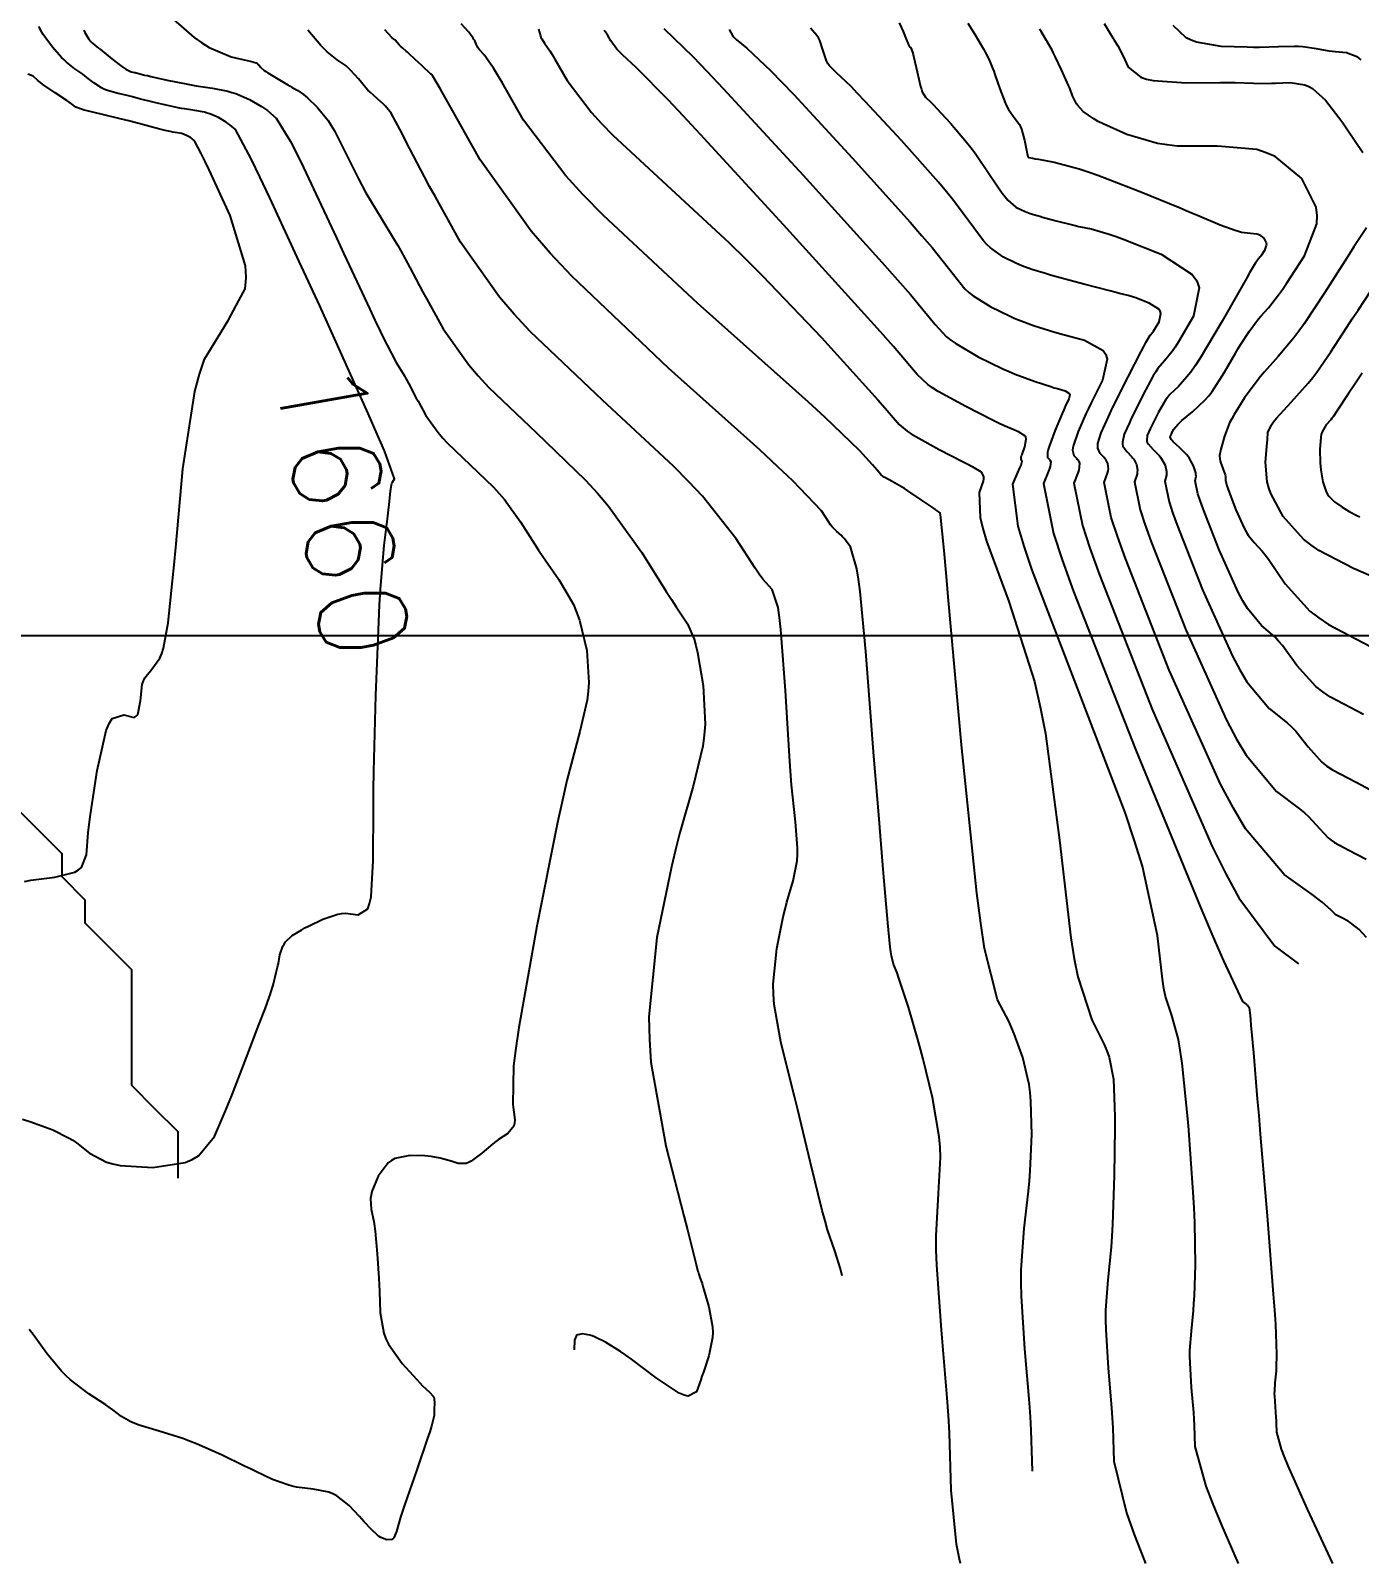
# Model space of a CAD drawing. Header units: metres. Extents: x 837117 to 838479, y 1189012 to 1191015.
# Drawn here: x 837883.6 to 837940.9, y 1189013.9 to 1189080 of the extents above; entities that cross this region are included whole.
import ezdxf

# ---------------------------------------------------------------- set-up
doc = ezdxf.new("R2010")
doc.units = ezdxf.units.M
doc.header["$LTSCALE"] = 0.3
for name, color, linetype in [('COTAS 10', 1, 'Continuous'), ('COTAS INT', 252, 'Continuous'), ('DRENAJE', 5, 'Continuous'), ('MARCO IMP', 130, 'Continuous')]:
    doc.layers.add(name, color=color, linetype=linetype)
doc.styles.get("Standard").update_dxf_attribs({"font": 'simplex.shx'})

msp = doc.modelspace()

# ---------------------------------------------------------------- linework, layer by layer
at = {"layer": 'COTAS 10'}
for points in [[(837926.834, 1189017.854), (837926.78, 1189019.609), (837926.747, 1189020.193), (837926.708, 1189020.794), (837926.511, 1189023.117), (837926.36, 1189025.399), (837926.351, 1189025.974), (837926.355, 1189026.526), (837926.487, 1189028.313), (837926.672, 1189029.925), (837926.71, 1189030.366), (837926.742, 1189030.803), (837926.812, 1189032.362), (837926.773, 1189033.809), (837926.737, 1189034.177), (837926.69, 1189034.53), (837926.427, 1189035.687), (837926.055, 1189036.714), (837925.939, 1189036.986), (837925.816, 1189037.252), (837925.328, 1189038.17), (837924.77, 1189040.394), (837924.604, 1189041.484), (837924.433, 1189042.779), (837923.777, 1189049.171), (837923.22, 1189055.399), (837923.112, 1189056.592), (837923.024, 1189057.553), (837922.874, 1189059.104), (837922.86, 1189059.142), (837922.858, 1189059.15), (837922.856, 1189059.157), (837922.855, 1189059.173), (837922.733, 1189059.266), (837922.654, 1189059.322), (837922.556, 1189059.39), (837922.04, 1189059.746), (837921.457, 1189060.135), (837921.316, 1189060.224), (837921.185, 1189060.305), (837920.784, 1189060.532), (837920.502, 1189060.685), (837920.445, 1189060.719), (837920.397, 1189060.749), (837920.301, 1189060.83), (837920.136, 1189061.025), (837920.045, 1189061.127), (837919.934, 1189061.251), (837919.371, 1189061.872), (837917.879, 1189063.309), (837917.183, 1189063.946), (837916.365, 1189064.687), (837912.388, 1189068.228), (837908.333, 1189072.004), (837907.464, 1189072.893), (837906.707, 1189073.715), (837904.89, 1189076.115), (837903.962, 1189077.739), (837903.764, 1189078.07), (837903.592, 1189078.35), (837903.184, 1189078.932), (837902.986, 1189079.154), (837902.946, 1189079.206), (837902.913, 1189079.254), (837902.846, 1189079.394), (837902.781, 1189079.543), (837902.749, 1189079.596), (837902.711, 1189079.655), (837902.522, 1189079.911), (837902.202, 1189080.272)], [(837883.277, 1189033.031), (837883.628, 1189032.915), (837884.588, 1189032.564), (837885.265, 1189032.229), (837885.439, 1189032.124), (837885.607, 1189032.012), (837886.161, 1189031.561), (837886.894, 1189031.17), (837887.174, 1189031.096), (837887.487, 1189031.036), (837888.896, 1189030.946), (837890.294, 1189031.154), (837890.6, 1189031.283), (837890.871, 1189031.443), (837891.558, 1189032.279), (837892.029, 1189033.383), (837892.163, 1189033.711), (837892.3, 1189034.05), (837892.809, 1189035.356), (837893.269, 1189036.565), (837893.375, 1189036.841), (837893.47, 1189037.093), (837893.738, 1189037.794), (837893.915, 1189038.276), (837893.955, 1189038.39), (837893.99, 1189038.496), (837894.081, 1189038.806), (837894.141, 1189039.046), (837894.156, 1189039.107), (837894.172, 1189039.165), (837894.223, 1189039.359), (837894.277, 1189039.583), (837894.293, 1189039.661), (837894.31, 1189039.746), (837894.378, 1189040.111), (837894.503, 1189040.489), (837894.557, 1189040.582), (837894.618, 1189040.67), (837894.908, 1189040.945), (837895.319, 1189041.201), (837895.457, 1189041.277), (837895.605, 1189041.355), (837896.226, 1189041.656), (837896.88, 1189041.877), (837897.049, 1189041.905), (837897.213, 1189041.919), (837897.76, 1189041.848), (837898.17, 1189042.106), (837898.247, 1189042.326), (837898.308, 1189042.612), (837898.399, 1189044.182), (837898.41, 1189046.486), (837898.421, 1189047.234), (837898.436, 1189048.03), (837898.519, 1189051.304), (837898.639, 1189054.478), (837898.677, 1189055.211), (837898.718, 1189055.881), (837898.882, 1189057.773), (837899.032, 1189059.029), (837899.064, 1189059.297), (837899.09, 1189059.532), (837899.15, 1189060.093), (837899.194, 1189060.383), (837899.211, 1189060.447), (837899.23, 1189060.504), (837899.319, 1189060.648), (837898.887, 1189061.85), (837898.578, 1189062.574), (837898.187, 1189063.467), (837896.093, 1189068.105), (837895.211, 1189070.014), (837893.937, 1189072.765), (837893.506, 1189073.673), (837893.148, 1189074.414), (837892.459, 1189075.711), (837892.214, 1189075.92), (837892.136, 1189075.976), (837892.054, 1189076.032), (837891.722, 1189076.224), (837891.349, 1189076.385), (837891.24, 1189076.42), (837891.13, 1189076.452), (837890.714, 1189076.533), (837890.262, 1189076.6), (837890.129, 1189076.623), (837889.993, 1189076.649), (837889.472, 1189076.756), (837888.973, 1189076.871), (837888.85, 1189076.9), (837888.734, 1189076.929), (837888.369, 1189077.026), (837888.016, 1189077.12), (837887.907, 1189077.147), (837887.794, 1189077.175), (837887.344, 1189077.278), (837886.9, 1189077.411), (837886.79, 1189077.457), (837886.686, 1189077.507), (837886.358, 1189077.721), (837886.054, 1189077.959), (837885.965, 1189078.025), (837885.875, 1189078.091), (837885.532, 1189078.326), (837885.17, 1189078.614), (837885.066, 1189078.712), (837884.962, 1189078.818), (837884.574, 1189079.269), (837884.242, 1189079.711), (837884.172, 1189079.812), (837884.112, 1189079.903), (837883.977, 1189080.152)], [(837941.241, 1189040.863), (837940.93, 1189041.202), (837940.618, 1189041.454), (837940.536, 1189041.512), (837940.456, 1189041.564), (837940.181, 1189041.711), (837939.949, 1189041.832), (837939.896, 1189041.869), (837939.848, 1189041.907), (837939.712, 1189042.056), (837939.339, 1189042.385), (837939.14, 1189042.537), (837938.9, 1189042.715), (837937.688, 1189043.576), (837936.028, 1189045.557), (837935.505, 1189046.441), (837934.954, 1189047.471), (837932.735, 1189052.399), (837930.845, 1189057.216), (837930.502, 1189058.175), (837930.237, 1189058.971), (837929.928, 1189060.49), (837930.075, 1189060.895), (837930.097, 1189060.987), (837930.111, 1189061.071), (837930.093, 1189061.304), (837929.998, 1189061.478), (837929.964, 1189061.526), (837929.927, 1189061.572), (837929.762, 1189061.736), (837929.655, 1189061.97), (837929.653, 1189062.061), (837929.664, 1189062.164), (837929.805, 1189062.627), (837930.116, 1189063.324), (837930.234, 1189063.574), (837930.367, 1189063.848), (837930.96, 1189065.041), (837931.523, 1189066.139), (837931.637, 1189066.353), (837931.732, 1189066.528), (837931.921, 1189066.836), (837932.022, 1189066.957), (837932.06, 1189067.014), (837932.104, 1189067.083), (837932.3, 1189067.416), (837932.374, 1189067.783), (837932.34, 1189067.873), (837932.283, 1189067.958), (837931.878, 1189068.22), (837931.4, 1189068.41), (837931.295, 1189068.448), (837931.203, 1189068.481), (837930.973, 1189068.548), (837930.586, 1189068.641), (837930.396, 1189068.69), (837930.169, 1189068.749), (837929.049, 1189069.046), (837927.88, 1189069.363), (837927.623, 1189069.435), (837927.395, 1189069.499), (837926.812, 1189069.673), (837926.384, 1189069.833), (837926.253, 1189069.889), (837926.117, 1189069.949), (837925.583, 1189070.209), (837925.026, 1189070.601), (837924.876, 1189070.745), (837924.728, 1189070.904), (837923.434, 1189072.655), (837923.126, 1189073.03), (837922.778, 1189073.442), (837921.185, 1189075.237), (837919.623, 1189076.925), (837919.295, 1189077.269), (837919.013, 1189077.56), (837918.372, 1189078.164), (837918.075, 1189078.465), (837918.01, 1189078.564), (837917.952, 1189078.67), (837917.805, 1189079.11), (837917.662, 1189079.554), (837917.606, 1189079.662), (837917.543, 1189079.764), (837917.258, 1189080.077)], [(837941.015, 1189078.716), (837940.866, 1189078.833), (837940.382, 1189079.025), (837939.916, 1189079.055), (837939.779, 1189079.071), (837939.637, 1189079.09), (837939.093, 1189079.188), (837938.494, 1189079.274), (837938.318, 1189079.286), (837938.137, 1189079.293), (837937.446, 1189079.278), (837936.629, 1189079.253), (837936.368, 1189079.253), (837936.092, 1189079.257), (837934.971, 1189079.298), (837933.914, 1189079.476), (837933.679, 1189079.565), (837933.468, 1189079.672), (837932.914, 1189080.203)], [(837942.114, 1189056.156), (837940.686, 1189056.777), (837939.19, 1189057.561), (837938.846, 1189057.799), (837938.533, 1189058.047), (837937.655, 1189059.019), (837937.124, 1189060.006), (837937.029, 1189060.263), (837936.957, 1189060.513), (837936.888, 1189061.36), (837936.951, 1189062.046), (837936.964, 1189062.194), (837936.973, 1189062.325), (837936.989, 1189062.648), (837937.144, 1189062.973), (837937.241, 1189063.105), (837937.362, 1189063.256), (837937.994, 1189063.95), (837938.736, 1189064.778), (837938.925, 1189065.012), (837939.108, 1189065.248), (837939.713, 1189066.119), (837940.396, 1189067.182), (837940.629, 1189067.539), (837940.881, 1189067.923), (837941.949, 1189069.538)]]:
    msp.add_lwpolyline(points, dxfattribs=at)
at = {"layer": 'COTAS INT'}
for points in [[(837889.343, 1189080.845), (837890.686, 1189079.686), (837891.014, 1189079.45), (837891.323, 1189079.251), (837892.282, 1189078.839), (837892.962, 1189078.692), (837893.095, 1189078.661), (837893.204, 1189078.633), (837893.399, 1189078.567), (837893.446, 1189078.517), (837893.461, 1189078.499), (837893.478, 1189078.479), (837893.545, 1189078.395), (837893.704, 1189078.26), (837893.777, 1189078.208), (837893.864, 1189078.151), (837894.283, 1189077.892), (837894.723, 1189077.634), (837894.822, 1189077.577), (837894.912, 1189077.525), (837895.156, 1189077.391), (837895.394, 1189077.225), (837895.479, 1189077.154), (837895.574, 1189077.071), (837895.985, 1189076.681), (837896.461, 1189076.093), (837896.595, 1189075.886), (837896.73, 1189075.659), (837897.228, 1189074.68), (837897.766, 1189073.585), (837897.926, 1189073.285), (837898.091, 1189072.986), (837898.727, 1189071.919), (837899.326, 1189070.944), (837899.468, 1189070.704), (837899.599, 1189070.476), (837899.987, 1189069.758), (837900.401, 1189068.968), (837900.549, 1189068.693), (837900.711, 1189068.395), (837901.419, 1189067.118), (837902.523, 1189065.56), (837902.935, 1189065.084), (837903.394, 1189064.59), (837905.436, 1189062.644), (837907.561, 1189060.591), (837908.073, 1189060.029), (837908.55, 1189059.469), (837909.996, 1189057.47), (837911.043, 1189055.793), (837911.268, 1189055.437), (837911.467, 1189055.127), (837911.952, 1189054.395), (837912.243, 1189053.727), (837912.319, 1189053.457), (837912.393, 1189053.15), (837912.641, 1189051.734), (837912.716, 1189050.06), (837912.681, 1189049.591), (837912.621, 1189049.119), (837912.201, 1189047.394), (837911.608, 1189045.334), (837911.439, 1189044.65), (837911.268, 1189043.918), (837910.631, 1189040.868), (837910.295, 1189037.439), (837910.313, 1189036.469), (837910.379, 1189035.489), (837911.018, 1189031.875), (837911.801, 1189028.854), (837911.957, 1189028.249), (837912.087, 1189027.743), (837912.338, 1189026.754), (837912.411, 1189026.463), (837912.429, 1189026.399), (837912.445, 1189026.342), (837912.497, 1189026.195), (837912.585, 1189025.939), (837912.623, 1189025.814), (837912.668, 1189025.665), (837912.885, 1189024.93), (837913.041, 1189024.066), (837913.049, 1189023.835), (837913.041, 1189023.609), (837912.884, 1189022.824), (837912.644, 1189022.122), (837912.584, 1189021.949), (837912.527, 1189021.785), (837912.346, 1189021.267), (837911.981, 1189021.08), (837911.809, 1189021.124), (837911.605, 1189021.211), (837910.61, 1189021.871), (837909.545, 1189022.675), (837909.297, 1189022.853), (837909.069, 1189023.011), (837908.418, 1189023.417), (837907.952, 1189023.642), (837907.841, 1189023.685), (837907.739, 1189023.719), (837907.433, 1189023.776), (837907.226, 1189023.734), (837907.184, 1189023.707), (837907.15, 1189023.672), (837907.084, 1189023.492), (837907.07, 1189023.087)], [(837921.088, 1189080.306), (837921.254, 1189079.941), (837921.396, 1189079.609), (837921.424, 1189079.541), (837921.447, 1189079.484), (837921.493, 1189079.361), (837921.516, 1189079.306), (837921.526, 1189079.292), (837921.537, 1189079.277), (837921.587, 1189079.227), (837921.665, 1189079.04), (837921.693, 1189078.939), (837921.724, 1189078.817), (837921.859, 1189078.2), (837922.007, 1189077.573), (837922.047, 1189077.445), (837922.086, 1189077.336), (837922.223, 1189077.109), (837922.47, 1189076.877), (837922.578, 1189076.765), (837922.704, 1189076.633), (837923.305, 1189075.984), (837923.998, 1189075.167), (837924.182, 1189074.929), (837924.363, 1189074.685), (837924.988, 1189073.764), (837925.53, 1189072.968), (837925.657, 1189072.803), (837925.776, 1189072.663), (837926.124, 1189072.359), (837926.392, 1189072.228), (837926.46, 1189072.198), (837926.526, 1189072.17), (837926.741, 1189072.089), (837927.034, 1189072.002), (837927.149, 1189071.97), (837927.278, 1189071.934), (837927.865, 1189071.774), (837928.511, 1189071.61), (837928.678, 1189071.571), (837928.839, 1189071.534), (837929.375, 1189071.426), (837930.142, 1189071.204), (837930.448, 1189071.096), (837930.794, 1189070.968), (837932.386, 1189070.338), (837933.73, 1189069.464), (837933.922, 1189069.183), (837934.035, 1189068.884), (837933.79, 1189067.661), (837933.136, 1189066.554), (837932.991, 1189066.327), (837932.863, 1189066.135), (837932.529, 1189065.733), (837932.249, 1189065.404), (837932.154, 1189065.259), (837932.051, 1189065.09), (837931.616, 1189064.283), (837931.195, 1189063.436), (837931.101, 1189063.242), (837931.017, 1189063.065), (837930.796, 1189062.57), (837930.717, 1189062.223), (837930.723, 1189062.139), (837930.74, 1189062.061), (837930.902, 1189061.821), (837931.112, 1189061.612), (837931.16, 1189061.552), (837931.204, 1189061.492), (837931.324, 1189061.269), (837931.367, 1189061.015), (837931.361, 1189060.935), (837931.348, 1189060.852), (837931.239, 1189060.516), (837931.482, 1189059.315), (837931.692, 1189058.687), (837931.963, 1189057.93), (837933.455, 1189054.126), (837935.207, 1189050.234), (837935.642, 1189049.421), (837936.056, 1189048.723), (837937.367, 1189047.158), (837938.363, 1189046.419), (837938.577, 1189046.241), (837938.765, 1189046.075), (837939.22, 1189045.57), (837939.587, 1189045.166), (837939.718, 1189045.063), (837939.862, 1189044.963), (837940.491, 1189044.635), (837941.235, 1189044.239)], [(837924.055, 1189080.304), (837924.364, 1189079.797), (837924.673, 1189079.278), (837924.743, 1189079.156), (837924.805, 1189079.043), (837924.975, 1189078.711), (837925.121, 1189078.354), (837925.169, 1189078.225), (837925.22, 1189078.083), (837925.434, 1189077.459), (837925.672, 1189076.84), (837925.739, 1189076.7), (837925.807, 1189076.575), (837926.054, 1189076.236), (837926.273, 1189075.934), (837926.323, 1189075.831), (837926.369, 1189075.72), (837926.495, 1189075.249), (837926.575, 1189074.822), (837926.592, 1189074.739), (837926.606, 1189074.67), (837926.639, 1189074.545), (837926.653, 1189074.523), (837926.659, 1189074.515), (837926.667, 1189074.507), (837926.669, 1189074.507), (837926.671, 1189074.506), (837926.674, 1189074.505), (837926.675, 1189074.505), (837926.676, 1189074.504), (837926.682, 1189074.503), (837926.854, 1189074.471), (837926.96, 1189074.452), (837927.092, 1189074.428), (837927.778, 1189074.304), (837928.857, 1189074.018), (837929.237, 1189073.892), (837929.651, 1189073.746), (837931.44, 1189073.051), (837933.204, 1189072.326), (837933.602, 1189072.162), (837933.962, 1189072.013), (837934.938, 1189071.607), (837935.577, 1189071.366), (837935.724, 1189071.322), (837935.859, 1189071.287), (837936.24, 1189071.242), (837936.51, 1189071.219), (837936.575, 1189071.198), (837936.636, 1189071.171), (837936.821, 1189071.02), (837936.92, 1189070.822), (837936.927, 1189070.765), (837936.924, 1189070.707), (837936.84, 1189070.488), (837936.715, 1189070.296), (837936.687, 1189070.254), (837936.661, 1189070.218), (837936.59, 1189070.13), (837936.538, 1189070.071), (837936.523, 1189070.054), (837936.509, 1189070.036), (837936.458, 1189069.966), (837936.206, 1189069.535), (837936.065, 1189069.288), (837935.893, 1189068.987), (837935.015, 1189067.442), (837934.07, 1189065.852), (837933.856, 1189065.523), (837933.663, 1189065.243), (837933.137, 1189064.63), (837932.767, 1189064.28), (837932.671, 1189064.164), (837932.579, 1189064.04), (837932.272, 1189063.525), (837932.023, 1189063.025), (837931.968, 1189062.91), (837931.918, 1189062.805), (837931.788, 1189062.513), (837931.77, 1189062.283), (837931.792, 1189062.217), (837931.825, 1189062.151), (837932.041, 1189061.906), (837932.297, 1189061.651), (837932.356, 1189061.579), (837932.409, 1189061.505), (837932.555, 1189061.234), (837932.622, 1189060.959), (837932.625, 1189060.884), (837932.621, 1189060.809), (837932.549, 1189060.541), (837932.728, 1189059.66), (837932.882, 1189059.199), (837933.081, 1189058.644), (837934.176, 1189055.853), (837935.461, 1189052.997), (837935.78, 1189052.401), (837936.083, 1189051.889), (837937.046, 1189050.741), (837937.826, 1189050.123), (837938.014, 1189049.945), (837938.191, 1189049.764), (837938.729, 1189049.085), (837939.326, 1189048.426), (837939.54, 1189048.257), (837939.775, 1189048.095), (837940.8, 1189047.559), (837942.015, 1189046.913)], [(837929.93, 1189080.286), (837930.24, 1189079.777), (837930.308, 1189079.666), (837930.368, 1189079.567), (837930.521, 1189079.316), (837930.653, 1189079.074), (837930.699, 1189078.981), (837930.751, 1189078.876), (837930.973, 1189078.402), (837931.508, 1189077.966), (837931.757, 1189077.884), (837932.049, 1189077.82), (837933.467, 1189077.729), (837934.949, 1189077.74), (837935.282, 1189077.74), (837935.58, 1189077.738), (837936.379, 1189077.717), (837936.973, 1189077.702), (837937.143, 1189077.703), (837937.315, 1189077.706), (837937.959, 1189077.735), (837938.593, 1189077.644), (837938.76, 1189077.572), (837938.923, 1189077.478), (837939.478, 1189076.97), (837940.048, 1189076.233), (837940.22, 1189075.996), (837940.398, 1189075.744), (837941.092, 1189074.713)], [(837885.925, 1189079.995), (837885.968, 1189079.9), (837886.008, 1189079.816), (837886.132, 1189079.607), (837886.235, 1189079.486), (837886.263, 1189079.458), (837886.291, 1189079.431), (837886.388, 1189079.355), (837886.56, 1189079.226), (837886.635, 1189079.166), (837886.721, 1189079.097), (837887.133, 1189078.762), (837887.557, 1189078.432), (837887.651, 1189078.367), (837887.735, 1189078.312), (837887.956, 1189078.205), (837888.102, 1189078.171), (837888.139, 1189078.163), (837888.174, 1189078.154), (837888.288, 1189078.123), (837888.54, 1189078.062), (837888.661, 1189078.034), (837888.806, 1189078.002), (837889.514, 1189077.843), (837890.334, 1189077.674), (837890.549, 1189077.634), (837890.759, 1189077.597), (837891.471, 1189077.491), (837892.127, 1189077.364), (837892.301, 1189077.314), (837892.472, 1189077.258), (837893.061, 1189077.004), (837893.584, 1189076.701), (837893.713, 1189076.614), (837893.836, 1189076.526), (837894.222, 1189076.196), (837894.83, 1189075.199), (837895.092, 1189074.69), (837895.394, 1189074.079), (837896.825, 1189071.034), (837897.14, 1189070.355), (837898.251, 1189067.957), (837898.55, 1189067.326), (837898.597, 1189067.231), (837898.808, 1189066.792), (837899.395, 1189065.662), (837899.68, 1189065.199), (837899.747, 1189065.085), (837899.81, 1189064.977), (837899.994, 1189064.636), (837900.19, 1189064.26), (837900.261, 1189064.13), (837900.338, 1189063.988), (837900.674, 1189063.382), (837901.198, 1189062.641), (837901.394, 1189062.415), (837901.612, 1189062.18), (837902.582, 1189061.256), (837903.592, 1189060.281), (837903.835, 1189060.014), (837904.062, 1189059.748), (837904.749, 1189058.798), (837905.359, 1189057.843), (837905.537, 1189057.574), (837905.72, 1189057.302), (837906.415, 1189056.304), (837907.038, 1189055.219), (837907.175, 1189054.892), (837907.298, 1189054.554), (837907.613, 1189053.241), (837907.699, 1189051.861), (837907.677, 1189051.482), (837907.635, 1189051.103), (837907.317, 1189049.748), (837906.759, 1189047.639), (837906.566, 1189046.787), (837906.355, 1189045.818), (837905.455, 1189041.348), (837904.683, 1189036.988), (837904.553, 1189036.088), (837904.459, 1189035.322), (837904.425, 1189033.667), (837904.516, 1189032.996), (837904.501, 1189032.851), (837904.469, 1189032.722), (837904.208, 1189032.404), (837903.81, 1189032.151), (837903.691, 1189032.063), (837903.568, 1189031.969), (837903.092, 1189031.566), (837902.631, 1189031.222), (837902.517, 1189031.165), (837902.409, 1189031.124), (837902.071, 1189031.116), (837901.771, 1189031.213), (837901.603, 1189031.263), (837901.297, 1189031.349), (837900.909, 1189031.417), (837900.773, 1189031.43), (837900.625, 1189031.442), (837899.987, 1189031.466), (837899.34, 1189031.334), (837899.185, 1189031.248), (837899.042, 1189031.139), (837898.614, 1189030.567), (837898.35, 1189029.915), (837898.311, 1189029.756), (837898.285, 1189029.607), (837898.314, 1189029.146), (837898.428, 1189028.61), (837898.457, 1189028.412), (837898.484, 1189028.193), (837898.572, 1189027.227), (837898.64, 1189026.165), (837898.655, 1189025.885), (837898.668, 1189025.612), (837898.699, 1189024.678), (837898.858, 1189023.8), (837898.951, 1189023.562), (837899.065, 1189023.326), (837899.654, 1189022.49), (837900.277, 1189021.801), (837900.413, 1189021.656), (837900.532, 1189021.532), (837900.831, 1189021.251), (837900.984, 1189021.085), (837901.011, 1189021.033), (837901.032, 1189020.979), (837901.053, 1189020.763), (837901.036, 1189020.543), (837901.033, 1189020.487), (837901.031, 1189020.433), (837901.028, 1189020.254), (837900.913, 1189019.786), (837900.839, 1189019.55), (837900.748, 1189019.268), (837900.267, 1189017.865), (837899.77, 1189016.426), (837899.669, 1189016.121), (837899.583, 1189015.857), (837899.404, 1189015.243), (837899.293, 1189014.975), (837899.25, 1189014.93), (837899.202, 1189014.897), (837898.985, 1189014.88), (837898.731, 1189014.988), (837898.66, 1189015.034), (837898.588, 1189015.086), (837898.326, 1189015.331), (837898.017, 1189015.666), (837897.916, 1189015.775), (837897.808, 1189015.89), (837897.363, 1189016.364), (837896.827, 1189016.789), (837896.662, 1189016.873), (837896.489, 1189016.943), (837895.808, 1189017.074), (837895.097, 1189017.161), (837894.906, 1189017.203), (837894.718, 1189017.252), (837894.062, 1189017.495), (837893.335, 1189017.836), (837893.103, 1189017.947), (837892.856, 1189018.065), (837891.853, 1189018.551), (837890.777, 1189019.033), (837890.485, 1189019.148), (837890.195, 1189019.255), (837889.169, 1189019.575), (837888.307, 1189019.835), (837888.12, 1189019.904), (837887.955, 1189019.971), (837887.549, 1189020.203), (837887.176, 1189020.49), (837887.032, 1189020.592), (837886.87, 1189020.704), (837886.14, 1189021.189), (837885.348, 1189021.789), (837885.147, 1189021.974), (837884.954, 1189022.166), (837884.324, 1189022.925), (837883.733, 1189023.738), (837883.565, 1189023.963)], [(837918.631, 1189026.274), (837918.559, 1189026.571), (837918.309, 1189027.346), (837918, 1189028.259), (837917.892, 1189028.644), (837917.773, 1189029.085), (837917.262, 1189031.151), (837916.715, 1189033.434), (837916.573, 1189034.011), (837916.437, 1189034.564), (837915.981, 1189036.364), (837915.694, 1189037.981), (837915.665, 1189038.42), (837915.657, 1189038.854), (837915.807, 1189040.388), (837916.092, 1189041.754), (837916.169, 1189042.081), (837916.245, 1189042.387), (837916.51, 1189043.309), (837916.685, 1189044.173), (837916.703, 1189044.442), (837916.709, 1189044.724), (837916.622, 1189045.85), (837916.45, 1189047.455), (837916.403, 1189048.039), (837916.355, 1189048.684), (837916.183, 1189051.515), (837915.991, 1189054.145), (837915.931, 1189054.663), (837915.868, 1189055.09), (837915.614, 1189055.871), (837915.209, 1189056.319), (837915.05, 1189056.536), (837914.872, 1189056.793), (837914.059, 1189058.055), (837912.6, 1189059.898), (837912.014, 1189060.522), (837911.349, 1189061.194), (837908.289, 1189064.032), (837905.175, 1189066.999), (837904.476, 1189067.753), (837903.847, 1189068.478), (837902.163, 1189070.854), (837901.084, 1189072.802), (837900.836, 1189073.257), (837900.611, 1189073.675), (837899.98, 1189074.881), (837899.559, 1189075.704), (837899.467, 1189075.881), (837899.384, 1189076.036), (837899.171, 1189076.411), (837898.993, 1189076.648), (837898.931, 1189076.715), (837898.865, 1189076.783), (837898.583, 1189077.034), (837898.266, 1189077.322), (837898.177, 1189077.413), (837898.088, 1189077.508), (837897.765, 1189077.893), (837897.427, 1189078.272), (837897.329, 1189078.364), (837897.23, 1189078.451), (837896.854, 1189078.717), (837896.423, 1189079.054), (837896.288, 1189079.185), (837896.147, 1189079.332), (837895.584, 1189080.001)], [(837923.741, 1189013.872), (837923.693, 1189014.057), (837923.557, 1189014.701), (837923.331, 1189017.028), (837923.254, 1189019.505), (837923.213, 1189020.244), (837923.164, 1189021.006), (837922.914, 1189023.948), (837922.708, 1189026.73), (837922.687, 1189027.39), (837922.681, 1189028.003), (837922.786, 1189029.821), (837922.872, 1189031.374), (837922.853, 1189031.82), (837922.816, 1189032.273), (837922.529, 1189033.968), (837922.121, 1189035.623), (837922.008, 1189036.051), (837921.894, 1189036.467), (837921.484, 1189037.859), (837921.136, 1189038.938), (837921.063, 1189039.156), (837920.999, 1189039.339), (837920.851, 1189039.708), (837920.761, 1189040.067), (837920.734, 1189040.244), (837920.707, 1189040.454), (837920.6, 1189041.493), (837920.472, 1189042.972), (837920.43, 1189043.46), (837920.386, 1189043.982), (837920.205, 1189046.151), (837920, 1189048.686), (837919.941, 1189049.439), (837919.881, 1189050.214), (837919.655, 1189053.196), (837919.411, 1189055.791), (837919.339, 1189056.321), (837919.265, 1189056.77), (837918.983, 1189057.713), (837918.716, 1189058.065), (837918.651, 1189058.142), (837918.59, 1189058.209), (837918.403, 1189058.378), (837918.203, 1189058.58), (837918.133, 1189058.668), (837918.058, 1189058.771), (837917.738, 1189059.259), (837916.508, 1189060.557), (837915.86, 1189061.17), (837915.078, 1189061.893), (837911.143, 1189065.42), (837906.972, 1189069.38), (837906.042, 1189070.377), (837905.209, 1189071.329), (837903.01, 1189074.408), (837901.747, 1189076.662), (837901.503, 1189077.094), (837901.306, 1189077.444), (837900.977, 1189078.014), (837900.911, 1189078.08), (837900.888, 1189078.102), (837900.783, 1189078.203), (837900.621, 1189078.357), (837900.563, 1189078.411), (837900.499, 1189078.471), (837900.219, 1189078.731), (837899.942, 1189078.985), (837899.88, 1189079.041), (837899.824, 1189079.091), (837899.675, 1189079.219), (837899.573, 1189079.31), (837899.546, 1189079.336), (837899.52, 1189079.363), (837899.433, 1189079.465), (837899.347, 1189079.562), (837899.322, 1189079.585), (837899.297, 1189079.607), (837899.202, 1189079.675), (837898.9, 1189080.006)], [(837905.525, 1189080.041), (837905.611, 1189079.746), (837905.639, 1189079.677), (837905.669, 1189079.615), (837905.794, 1189079.436), (837906.027, 1189079.102), (837906.126, 1189078.942), (837906.239, 1189078.752), (837906.771, 1189077.822), (837907.811, 1189076.448), (837908.245, 1189075.977), (837908.742, 1189075.468), (837911.064, 1189073.306), (837913.751, 1189070.829), (837914.478, 1189070.121), (837915.198, 1189069.404), (837917.736, 1189066.736), (837919.764, 1189064.5), (837920.162, 1189064.055), (837920.489, 1189063.687), (837921.082, 1189062.986), (837921.428, 1189062.696), (837921.6, 1189062.586), (837921.805, 1189062.464), (837922.82, 1189061.915), (837923.846, 1189061.383), (837924.057, 1189061.271), (837924.237, 1189061.174), (837924.626, 1189060.949), (837924.724, 1189060.734), (837924.721, 1189060.644), (837924.705, 1189060.539), (837924.537, 1189060.049), (837924.581, 1189058.979), (837924.698, 1189058.508), (837924.861, 1189057.962), (837925.826, 1189055.362), (837926.927, 1189051.902), (837927.176, 1189050.813), (837927.399, 1189049.668), (837928.003, 1189045.06), (837928.486, 1189040.845), (837928.635, 1189039.946), (837928.789, 1189039.164), (837929.4, 1189037.312), (837929.938, 1189036.255), (837930.048, 1189035.975), (837930.14, 1189035.7), (837930.328, 1189034.753), (837930.38, 1189033.562), (837930.385, 1189033.134), (837930.387, 1189032.662), (837930.362, 1189030.605), (837930.29, 1189028.492), (837930.262, 1189027.986), (837930.231, 1189027.515), (837930.09, 1189026.097), (837929.994, 1189024.785), (837929.991, 1189024.381), (837929.998, 1189023.959), (837930.108, 1189022.286), (837930.253, 1189020.582), (837930.281, 1189020.141), (837930.305, 1189019.713), (837930.349, 1189018.279), (837930.888, 1189016.049), (837931.223, 1189015.119), (837931.639, 1189014.053), (837931.718, 1189013.872)], [(837935.732, 1189013.872), (837935.002, 1189015.517), (837934.632, 1189016.422), (837934.335, 1189017.196), (837933.859, 1189018.905), (837933.83, 1189019.818), (837933.815, 1189020.09), (837933.797, 1189020.371), (837933.705, 1189021.454), (837933.635, 1189022.519), (837933.63, 1189022.788), (837933.632, 1189023.045), (837933.694, 1189023.88), (837933.783, 1189024.782), (837933.803, 1189025.082), (837933.821, 1189025.404), (837933.867, 1189026.749), (837933.84, 1189028.575), (837933.811, 1189029.201), (837933.774, 1189029.878), (837933.565, 1189032.759), (837933.292, 1189035.445), (837933.215, 1189035.999), (837933.138, 1189036.471), (837932.851, 1189037.494), (837932.579, 1189038.32), (837932.51, 1189038.668), (837932.444, 1189039.069), (837932.228, 1189040.949), (837931.579, 1189043.936), (837931.24, 1189045.034), (837930.831, 1189046.25), (837928.778, 1189051.621), (837926.827, 1189056.704), (837926.483, 1189057.739), (837926.224, 1189058.611), (837925.997, 1189060.415), (837926.257, 1189061.023), (837926.306, 1189061.142), (837926.344, 1189061.239), (837926.399, 1189061.409), (837926.383, 1189061.438), (837926.371, 1189061.454), (837926.344, 1189061.481), (837926.35, 1189061.58), (837926.366, 1189061.633), (837926.387, 1189061.697), (837926.511, 1189062.019), (837926.568, 1189062.36), (837926.547, 1189062.436), (837926.51, 1189062.503), (837926.243, 1189062.677), (837925.667, 1189062.916), (837925.435, 1189063.024), (837925.171, 1189063.151), (837923.96, 1189063.759), (837922.776, 1189064.413), (837922.531, 1189064.568), (837922.322, 1189064.712), (837921.863, 1189065.141), (837920.842, 1189066.349), (837920.279, 1189066.983), (837919.593, 1189067.749), (837916.101, 1189071.599), (837912.517, 1189075.499), (837911.773, 1189076.296), (837911.138, 1189076.97), (837909.74, 1189078.384), (837909.151, 1189078.932), (837909.025, 1189079.061), (837908.915, 1189079.181), (837908.651, 1189079.53), (837908.516, 1189079.765), (837908.487, 1189079.814), (837908.462, 1189079.854), (837908.403, 1189079.939), (837908.371, 1189079.984)], [(837910.94, 1189080.074), (837912.2, 1189078.852), (837912.797, 1189078.228), (837913.502, 1189077.48), (837916.944, 1189073.745), (837920.34, 1189069.992), (837921.015, 1189069.232), (837921.576, 1189068.594), (837922.644, 1189067.297), (837923.124, 1189066.776), (837923.313, 1189066.627), (837923.526, 1189066.475), (837924.501, 1189065.909), (837925.566, 1189065.391), (837925.838, 1189065.27), (837926.098, 1189065.159), (837926.954, 1189064.84), (837927.632, 1189064.623), (837927.78, 1189064.577), (837927.912, 1189064.536), (837928.248, 1189064.437), (837928.41, 1189064.347), (837928.431, 1189064.312), (837928.443, 1189064.273), (837928.402, 1189064.093), (837928.249, 1189063.758), (837928.19, 1189063.622), (837928.123, 1189063.465), (837927.822, 1189062.742), (837927.558, 1189062.045), (837927.515, 1189061.905), (837927.485, 1189061.79), (837927.483, 1189061.566), (837927.556, 1189061.493), (837927.573, 1189061.472), (837927.588, 1189061.452), (837927.63, 1189061.374), (837927.6, 1189061.183), (837927.57, 1189061.09), (837927.53, 1189060.98), (837927.307, 1189060.44), (837927.745, 1189058.281), (837928.122, 1189057.15), (837928.61, 1189055.789), (837931.294, 1189048.946), (837934.074, 1189042.204), (837934.622, 1189040.905), (837935.073, 1189039.853), (837935.902, 1189038.105), (837936.068, 1189037.98), (837936.101, 1189037.951), (837936.129, 1189037.924), (837936.183, 1189037.846), (837936.223, 1189037.507), (837936.241, 1189037.315), (837936.263, 1189037.081), (837936.369, 1189035.883), (837936.537, 1189033.908), (837936.598, 1189033.184), (837936.665, 1189032.383), (837936.96, 1189028.853), (837937.227, 1189025.486), (837937.277, 1189024.789), (837937.317, 1189024.194), (837937.371, 1189022.892), (837937.352, 1189022.316), (837937.344, 1189022.178), (837937.336, 1189022.049), (837937.297, 1189021.663), (837937.271, 1189021.305), (837937.27, 1189021.195), (837937.272, 1189021.08), (837937.302, 1189020.623), (837937.342, 1189020.159), (837937.349, 1189020.039), (837937.356, 1189019.922), (837937.368, 1189019.531), (837937.572, 1189018.798), (837937.7, 1189018.466), (837937.858, 1189018.079), (837938.686, 1189016.212), (837939.778, 1189013.872)], [(837913.752, 1189080.021), (837913.897, 1189079.767), (837913.972, 1189079.683), (837914.063, 1189079.593), (837914.52, 1189079.219), (837915.557, 1189078.243), (837916.013, 1189077.774), (837916.542, 1189077.218), (837919.064, 1189074.491), (837921.559, 1189071.717), (837922.071, 1189071.131), (837922.505, 1189070.624), (837923.426, 1189069.453), (837923.926, 1189068.84), (837924.094, 1189068.686), (837924.276, 1189068.538), (837925.042, 1189068.059), (837925.842, 1189067.67), (837926.045, 1189067.579), (837926.241, 1189067.496), (837926.883, 1189067.257), (837927.58, 1189067.043), (837927.81, 1189066.977), (837928.057, 1189066.906), (837929.082, 1189066.625), (837929.888, 1189066.177), (837929.997, 1189066.002), (837930.055, 1189065.804), (837929.852, 1189064.904), (837929.371, 1189063.928), (837929.255, 1189063.682), (837929.146, 1189063.446), (837928.814, 1189062.684), (837928.611, 1189062.104), (837928.584, 1189061.983), (837928.57, 1189061.88), (837928.623, 1189061.651), (837928.742, 1189061.533), (837928.769, 1189061.499), (837928.793, 1189061.465), (837928.861, 1189061.339), (837928.856, 1189061.127), (837928.834, 1189061.038), (837928.803, 1189060.937), (837928.618, 1189060.465), (837928.991, 1189058.626), (837929.312, 1189057.662), (837929.728, 1189056.502), (837932.015, 1189050.673), (837934.591, 1189044.783), (837935.189, 1189043.586), (837935.736, 1189042.575), (837937.297, 1189040.491), (837938.312, 1189039.723)], [(837941.11, 1189050.483), (837939.689, 1189051.227), (837939.363, 1189051.452), (837939.066, 1189051.685), (837938.237, 1189052.599), (837937.617, 1189053.453), (837937.451, 1189053.649), (837937.289, 1189053.827), (837936.724, 1189054.323), (837936.111, 1189055.054), (837935.918, 1189055.38), (837935.715, 1189055.76), (837934.896, 1189057.58), (837934.198, 1189059.357), (837934.072, 1189059.711), (837933.974, 1189060.005), (837933.86, 1189060.566), (837933.894, 1189060.766), (837933.889, 1189060.832), (837933.878, 1189060.903), (837933.787, 1189061.199), (837933.614, 1189061.519), (837933.551, 1189061.605), (837933.482, 1189061.691), (837933.181, 1189061.991), (837932.91, 1189062.241), (837932.861, 1189062.295), (837932.823, 1189062.342), (837932.779, 1189062.455), (837932.819, 1189062.545), (837932.834, 1189062.578), (837932.851, 1189062.613), (837932.928, 1189062.767), (837933.107, 1189062.99), (837933.189, 1189063.069), (837933.284, 1189063.155), (837933.745, 1189063.528), (837934.291, 1189064.046), (837934.44, 1189064.224), (837934.588, 1189064.417), (837935.116, 1189065.239), (837935.597, 1189066.069), (837935.716, 1189066.266), (837935.829, 1189066.45), (837936.185, 1189066.999), (837936.504, 1189067.434), (837936.593, 1189067.547), (837936.683, 1189067.656), (837937.013, 1189068.023), (837937.456, 1189068.577), (837937.617, 1189068.804), (837937.795, 1189069.063), (837938.579, 1189070.267), (837939.105, 1189071.638), (837939.12, 1189072.003), (837939.079, 1189072.361), (837938.459, 1189073.601), (837937.3, 1189074.542), (837936.919, 1189074.712), (837936.511, 1189074.843), (837934.818, 1189074.989), (837933.085, 1189074.999), (837932.651, 1189075.045), (837932.237, 1189075.108), (837930.908, 1189075.492), (837929.891, 1189075.95), (837929.673, 1189076.061), (837929.483, 1189076.165), (837929.029, 1189076.482), (837928.793, 1189076.751), (837928.741, 1189076.825), (837928.694, 1189076.899), (837928.57, 1189077.164), (837928.444, 1189077.497), (837928.396, 1189077.614), (837928.341, 1189077.741), (837928.096, 1189078.29), (837927.823, 1189078.86), (837927.752, 1189079.001), (837927.682, 1189079.135), (837927.443, 1189079.556), (837927.212, 1189079.935), (837927.146, 1189080.042)], [(837883.368, 1189043.282), (837883.638, 1189043.33), (837884.668, 1189043.468), (837885.529, 1189043.68), (837885.693, 1189043.776), (837885.826, 1189043.887), (837886.035, 1189044.423), (837886.106, 1189045.372), (837886.15, 1189045.744), (837886.205, 1189046.163), (837886.494, 1189048.073), (837886.89, 1189049.791), (837887.013, 1189050.09), (837887.141, 1189050.311), (837887.653, 1189050.472), (837888.095, 1189050.357), (837888.18, 1189050.404), (837888.249, 1189050.486), (837888.36, 1189051.069), (837888.44, 1189051.771), (837888.488, 1189051.928), (837888.548, 1189052.068), (837888.859, 1189052.439), (837889.201, 1189052.907), (837889.28, 1189053.109), (837889.351, 1189053.341), (837889.554, 1189054.441), (837889.749, 1189056.25), (837889.815, 1189056.93), (837889.888, 1189057.687), (837890.197, 1189061.07), (837890.707, 1189064.418), (837890.906, 1189065.153), (837891.13, 1189065.805), (837892.148, 1189067.467), (837892.612, 1189068.339), (837892.881, 1189068.844), (837892.925, 1189069.317), (837892.911, 1189069.607), (837892.9, 1189069.828), (837892.235, 1189072.004), (837891.322, 1189073.978), (837891.14, 1189074.363), (837890.988, 1189074.677), (837890.696, 1189075.226), (837890.592, 1189075.315), (837890.559, 1189075.339), (837890.524, 1189075.362), (837890.384, 1189075.444), (837890.226, 1189075.512), (837890.18, 1189075.527), (837890.133, 1189075.54), (837889.957, 1189075.574), (837889.765, 1189075.603), (837889.709, 1189075.613), (837889.651, 1189075.624), (837889.431, 1189075.669), (837889.14, 1189075.74), (837889.038, 1189075.766), (837888.927, 1189075.796), (837888.449, 1189075.928), (837887.857, 1189076.086), (837887.675, 1189076.131), (837887.485, 1189076.178), (837886.732, 1189076.352), (837886.065, 1189076.511), (837885.93, 1189076.548), (837885.816, 1189076.582), (837885.582, 1189076.68), (837885.386, 1189076.822), (837885.295, 1189076.884), (837885.19, 1189076.956), (837884.677, 1189077.298), (837884.159, 1189077.656), (837884.049, 1189077.738), (837883.954, 1189077.812), (837883.734, 1189078.018), (837883.502, 1189078.093)], [(837941.249, 1189071.476), (837940.706, 1189070.645), (837940.519, 1189070.355), (837940.317, 1189070.038), (837939.453, 1189068.679), (837938.555, 1189067.325), (837938.331, 1189067.012), (837938.118, 1189066.726), (837937.435, 1189065.916), (837936.84, 1189065.257), (837936.681, 1189065.066), (837936.525, 1189064.871), (837935.983, 1189064.135), (837935.532, 1189063.418), (837935.433, 1189063.236), (837935.344, 1189063.059), (837935.119, 1189062.48), (837934.994, 1189062.027), (837934.968, 1189061.93), (837934.947, 1189061.846), (837934.904, 1189061.648), (837934.916, 1189061.491), (837934.929, 1189061.434), (837934.947, 1189061.371), (837935.047, 1189061.091), (837935.144, 1189060.821), (837935.16, 1189060.763), (837935.171, 1189060.712), (837935.171, 1189060.591), (837935.219, 1189060.35), (837935.262, 1189060.223), (837935.316, 1189060.071), (837935.616, 1189059.306), (837935.968, 1189058.524), (837936.056, 1189058.36), (837936.139, 1189058.22), (837936.403, 1189057.905), (837936.752, 1189057.531), (837936.888, 1189057.353), (837937.043, 1189057.142), (837937.745, 1189056.114), (837938.805, 1189054.945), (837939.185, 1189054.646), (837939.602, 1189054.358), (837941.419, 1189053.408)], [(837941.056, 1189065.202), (837940.739, 1189064.724), (837940.476, 1189064.326), (837939.973, 1189063.56), (837939.808, 1189063.322), (837939.758, 1189063.258), (837939.706, 1189063.194), (837939.504, 1189062.968), (837939.331, 1189062.672), (837939.298, 1189062.563), (837939.271, 1189062.443), (837939.228, 1189061.915), (837939.249, 1189061.334), (837939.262, 1189061.181), (837939.279, 1189061.031), (837939.367, 1189060.52), (837939.511, 1189060.089), (837939.562, 1189059.99), (837939.618, 1189059.9), (837939.865, 1189059.65), (837940.133, 1189059.47), (837940.203, 1189059.425), (837940.271, 1189059.382), (837940.504, 1189059.243), (837940.831, 1189059.069), (837940.959, 1189059.004)]]:
    msp.add_lwpolyline(points, dxfattribs=at)
at = {"layer": 'DRENAJE'}
msp.add_polyline3d([(837889.984, 1189030.479, 0), (837889.984, 1189031.479, 0), (837889.984, 1189032.479, 0), (837888.984, 1189033.478, 0), (837887.985, 1189034.478, 0), (837887.985, 1189035.478, 0), (837887.985, 1189036.477, 0), (837887.985, 1189037.477, 0), (837887.985, 1189038.477, 0), (837887.985, 1189039.476, 0), (837886.985, 1189040.476, 0), (837885.985, 1189041.476, 0), (837885.985, 1189042.475, 0), (837884.986, 1189043.475, 0), (837884.986, 1189044.475, 0), (837883.986, 1189045.474, 0), (837882.986, 1189046.474, 0), (837881.987, 1189047.474, 0), (837880.987, 1189048.473, 0), (837879.987, 1189049.473, 0), (837878.988, 1189050.473, 0), (837877.988, 1189051.472, 0)], dxfattribs=at)
at = {"layer": 'MARCO IMP'}
msp.add_lwpolyline([(837116.514, 1189053.872), (837116.514, 1191013.872), (838476.514, 1191013.872), (838476.514, 1189053.872), (837116.514, 1189053.872)], dxfattribs=at)

# ---------------------------------------------------------------- texts
at = {"layer": 'COTAS 10', "insert": (837894.089, 1189065.438), "char_height": 3.8, "attachment_point": 7, "rotation": 280.04068}
msp.add_mtext('1660', dxfattribs=at)

doc.saveas('drawing.dxf')
